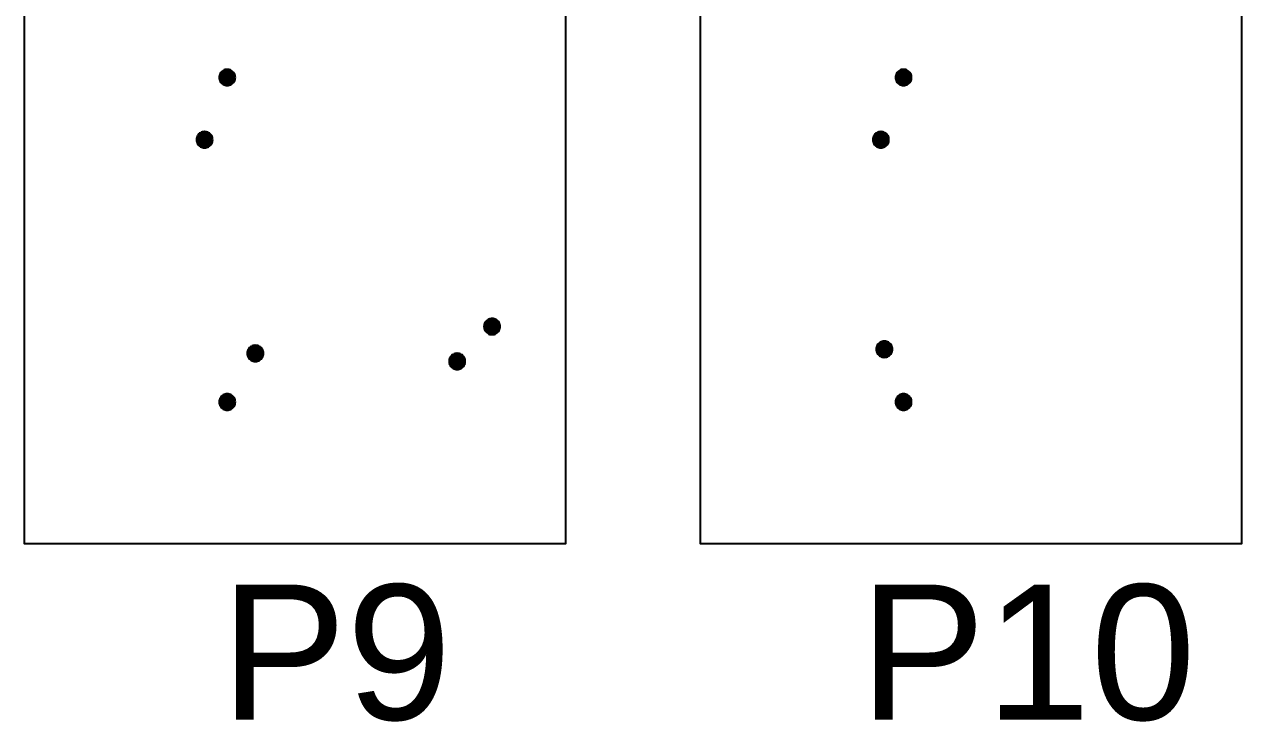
# Model space of a CAD drawing. Extents: x -2 to 177, y -6 to 16.
# Drawn here: x 153 to 162, y -5.81 to -0.66 of the extents above; entities that cross this region are included whole.
import ezdxf

# ---------------------------------------------------------------- set-up
doc = ezdxf.new("R2010")
doc.units = 0
doc.layers.get('0').update_dxf_attribs({"color": 255, "linetype": 'continuous'})
for name, color, linetype in [('Outline', 1, 'continuous'), ('P10', 100, 'continuous'), ('P9', 95, 'continuous'), ('V10', 227, 'continuous'), ('V9', 164, 'continuous')]:
    doc.layers.add(name, color=color, linetype=linetype)
doc.styles.get("Standard").update_dxf_attribs({"font": 'ARIAL.TTF'})

msp = doc.modelspace()

# ---------------------------------------------------------------- linework, layer by layer
at = {"layer": 'Outline'}
for points in [[(157, 4.5), (157, -4.5), (153, -4.5), (153, 4.5)], [(162, 4.5), (162, -4.5), (158, -4.5), (158, 4.5)]]:
    msp.add_lwpolyline(points, close=True, dxfattribs=at)
at = {"layer": 'P10'}
for points in [[(159.56, -1.05), (159.5595, -1.0422), (159.558, -1.0345), (159.5554, -1.027), (159.552, -1.02), (159.5476, -1.0135), (159.5424, -1.0076), (159.5365, -1.0024), (159.53, -0.998), (159.523, -0.9946), (159.5155, -0.992), (159.5078, -0.9905), (159.5, -0.99), (159.4922, -0.9905), (159.4845, -0.992), (159.477, -0.9946), (159.47, -0.998), (159.4635, -1.0024), (159.4576, -1.0076), (159.4524, -1.0135), (159.448, -1.02), (159.4446, -1.027), (159.442, -1.0345), (159.4405, -1.0422), (159.44, -1.05), (159.4405, -1.0578), (159.442, -1.0655), (159.4446, -1.073), (159.448, -1.08), (159.4524, -1.0865), (159.4576, -1.0924), (159.4635, -1.0976), (159.47, -1.102), (159.477, -1.1054), (159.4845, -1.108), (159.4922, -1.1095), (159.5, -1.11), (159.5078, -1.1095), (159.5155, -1.108), (159.523, -1.1054), (159.53, -1.102), (159.5365, -1.0976), (159.5424, -1.0924), (159.5476, -1.0865), (159.552, -1.08), (159.5554, -1.073), (159.558, -1.0655), (159.5595, -1.0578), (159.56, -1.05)], [(159.3924, -1.5104), (159.3919, -1.5026), (159.3904, -1.4949), (159.3878, -1.4875), (159.3844, -1.4804), (159.38, -1.4739), (159.3748, -1.468), (159.3689, -1.4628), (159.3624, -1.4585), (159.3554, -1.455), (159.3479, -1.4525), (159.3402, -1.451), (159.3324, -1.4504), (159.3246, -1.451), (159.3169, -1.4525), (159.3094, -1.455), (159.3024, -1.4585), (159.2959, -1.4628), (159.29, -1.468), (159.2848, -1.4739), (159.2804, -1.4804), (159.277, -1.4875), (159.2745, -1.4949), (159.2729, -1.5026), (159.2724, -1.5104), (159.2729, -1.5183), (159.2745, -1.526), (159.277, -1.5334), (159.2804, -1.5404), (159.2848, -1.547), (159.29, -1.5529), (159.2959, -1.5581), (159.3024, -1.5624), (159.3094, -1.5659), (159.3169, -1.5684), (159.3246, -1.5699), (159.3324, -1.5704), (159.3402, -1.5699), (159.3479, -1.5684), (159.3554, -1.5659), (159.3624, -1.5624), (159.3689, -1.5581), (159.3748, -1.5529), (159.38, -1.547), (159.3844, -1.5404), (159.3878, -1.5334), (159.3904, -1.526), (159.3919, -1.5183), (159.3924, -1.5104)], [(159.4181, -3.06), (159.4175, -3.0522), (159.416, -3.0445), (159.4135, -3.0371), (159.41, -3.03), (159.4057, -3.0235), (159.4005, -3.0176), (159.3946, -3.0124), (159.3881, -3.0081), (159.381, -3.0046), (159.3736, -3.0021), (159.3659, -3.0005), (159.3581, -3), (159.3502, -3.0005), (159.3425, -3.0021), (159.3351, -3.0046), (159.3281, -3.0081), (159.3215, -3.0124), (159.3156, -3.0176), (159.3105, -3.0235), (159.3061, -3.03), (159.3026, -3.0371), (159.3001, -3.0445), (159.2986, -3.0522), (159.2981, -3.06), (159.2986, -3.0679), (159.3001, -3.0756), (159.3026, -3.083), (159.3061, -3.09), (159.3105, -3.0966), (159.3156, -3.1025), (159.3215, -3.1076), (159.3281, -3.112), (159.3351, -3.1155), (159.3425, -3.118), (159.3502, -3.1195), (159.3581, -3.12), (159.3659, -3.1195), (159.3736, -3.118), (159.381, -3.1155), (159.3881, -3.112), (159.3946, -3.1076), (159.4005, -3.1025), (159.4057, -3.0966), (159.41, -3.09), (159.4135, -3.083), (159.416, -3.0756), (159.4175, -3.0679), (159.4181, -3.06)], [(159.56, -3.45), (159.5595, -3.4422), (159.558, -3.4345), (159.5554, -3.427), (159.552, -3.42), (159.5476, -3.4135), (159.5424, -3.4076), (159.5365, -3.4024), (159.53, -3.398), (159.523, -3.3946), (159.5155, -3.392), (159.5078, -3.3905), (159.5, -3.39), (159.4922, -3.3905), (159.4845, -3.392), (159.477, -3.3946), (159.47, -3.398), (159.4635, -3.4024), (159.4576, -3.4076), (159.4524, -3.4135), (159.448, -3.42), (159.4446, -3.427), (159.442, -3.4345), (159.4405, -3.4422), (159.44, -3.45), (159.4405, -3.4578), (159.442, -3.4655), (159.4446, -3.473), (159.448, -3.48), (159.4524, -3.4865), (159.4576, -3.4924), (159.4635, -3.4976), (159.47, -3.502), (159.477, -3.5054), (159.4845, -3.508), (159.4922, -3.5095), (159.5, -3.51), (159.5078, -3.5095), (159.5155, -3.508), (159.523, -3.5054), (159.53, -3.502), (159.5365, -3.4976), (159.5424, -3.4924), (159.5476, -3.4865), (159.552, -3.48), (159.5554, -3.473), (159.558, -3.4655), (159.5595, -3.4578), (159.56, -3.45)]]:
    msp.add_lwpolyline(points, close=True, dxfattribs=at)
at = {"layer": 'P9'}
for points in [[(154.56, -1.05), (154.5595, -1.0422), (154.558, -1.0345), (154.5554, -1.027), (154.552, -1.02), (154.5476, -1.0135), (154.5424, -1.0076), (154.5365, -1.0024), (154.53, -0.998), (154.523, -0.9946), (154.5155, -0.992), (154.5078, -0.9905), (154.5, -0.99), (154.4922, -0.9905), (154.4845, -0.992), (154.477, -0.9946), (154.47, -0.998), (154.4635, -1.0024), (154.4576, -1.0076), (154.4524, -1.0135), (154.448, -1.02), (154.4446, -1.027), (154.442, -1.0345), (154.4405, -1.0422), (154.44, -1.05), (154.4405, -1.0578), (154.442, -1.0655), (154.4446, -1.073), (154.448, -1.08), (154.4524, -1.0865), (154.4576, -1.0924), (154.4635, -1.0976), (154.47, -1.102), (154.477, -1.1054), (154.4845, -1.108), (154.4922, -1.1095), (154.5, -1.11), (154.5078, -1.1095), (154.5155, -1.108), (154.523, -1.1054), (154.53, -1.102), (154.5365, -1.0976), (154.5424, -1.0924), (154.5476, -1.0865), (154.552, -1.08), (154.5554, -1.073), (154.558, -1.0655), (154.5595, -1.0578), (154.56, -1.05)], [(154.3924, -1.5104), (154.3919, -1.5026), (154.3904, -1.4949), (154.3878, -1.4875), (154.3844, -1.4804), (154.38, -1.4739), (154.3748, -1.468), (154.3689, -1.4628), (154.3624, -1.4585), (154.3554, -1.455), (154.3479, -1.4525), (154.3402, -1.451), (154.3324, -1.4504), (154.3246, -1.451), (154.3169, -1.4525), (154.3094, -1.455), (154.3024, -1.4585), (154.2959, -1.4628), (154.29, -1.468), (154.2848, -1.4739), (154.2804, -1.4804), (154.277, -1.4875), (154.2745, -1.4949), (154.2729, -1.5026), (154.2724, -1.5104), (154.2729, -1.5183), (154.2745, -1.526), (154.277, -1.5334), (154.2804, -1.5404), (154.2848, -1.547), (154.29, -1.5529), (154.2959, -1.5581), (154.3024, -1.5624), (154.3094, -1.5659), (154.3169, -1.5684), (154.3246, -1.5699), (154.3324, -1.5704), (154.3402, -1.5699), (154.3479, -1.5684), (154.3554, -1.5659), (154.3624, -1.5624), (154.3689, -1.5581), (154.3748, -1.5529), (154.38, -1.547), (154.3844, -1.5404), (154.3878, -1.5334), (154.3904, -1.526), (154.3919, -1.5183), (154.3924, -1.5104)], [(156.5181, -2.8919), (156.5176, -2.8841), (156.516, -2.8764), (156.5135, -2.8689), (156.5101, -2.8619), (156.5057, -2.8554), (156.5005, -2.8495), (156.4946, -2.8443), (156.4881, -2.8399), (156.4811, -2.8365), (156.4736, -2.834), (156.4659, -2.8324), (156.4581, -2.8319), (156.4503, -2.8324), (156.4426, -2.834), (156.4351, -2.8365), (156.4281, -2.8399), (156.4216, -2.8443), (156.4157, -2.8495), (156.4105, -2.8554), (156.4061, -2.8619), (156.4027, -2.8689), (156.4001, -2.8764), (156.3986, -2.8841), (156.3981, -2.8919), (156.3986, -2.8997), (156.4001, -2.9074), (156.4027, -2.9149), (156.4061, -2.9219), (156.4105, -2.9284), (156.4157, -2.9343), (156.4216, -2.9395), (156.4281, -2.9439), (156.4351, -2.9473), (156.4426, -2.9499), (156.4503, -2.9514), (156.4581, -2.9519), (156.4659, -2.9514), (156.4736, -2.9499), (156.4811, -2.9473), (156.4881, -2.9439), (156.4946, -2.9395), (156.5005, -2.9343), (156.5057, -2.9284), (156.5101, -2.9219), (156.5135, -2.9149), (156.516, -2.9074), (156.5176, -2.8997), (156.5181, -2.8919)], [(154.7675, -3.0906), (154.767, -3.0828), (154.7655, -3.0751), (154.7629, -3.0676), (154.7595, -3.0606), (154.7551, -3.0541), (154.7499, -3.0482), (154.744, -3.043), (154.7375, -3.0386), (154.7305, -3.0352), (154.723, -3.0326), (154.7153, -3.0311), (154.7075, -3.0306), (154.6997, -3.0311), (154.692, -3.0326), (154.6845, -3.0352), (154.6775, -3.0386), (154.671, -3.043), (154.6651, -3.0482), (154.6599, -3.0541), (154.6555, -3.0606), (154.6521, -3.0676), (154.6495, -3.0751), (154.648, -3.0828), (154.6475, -3.0906), (154.648, -3.0984), (154.6495, -3.1061), (154.6521, -3.1136), (154.6555, -3.1206), (154.6599, -3.1271), (154.6651, -3.133), (154.671, -3.1382), (154.6775, -3.1426), (154.6845, -3.146), (154.692, -3.1486), (154.6997, -3.1501), (154.7075, -3.1506), (154.7153, -3.1501), (154.723, -3.1486), (154.7305, -3.146), (154.7375, -3.1426), (154.744, -3.1382), (154.7499, -3.133), (154.7551, -3.1271), (154.7595, -3.1206), (154.7629, -3.1136), (154.7655, -3.1061), (154.767, -3.0984), (154.7675, -3.0906)], [(156.26, -3.15), (156.2595, -3.1422), (156.258, -3.1345), (156.2554, -3.127), (156.252, -3.12), (156.2476, -3.1135), (156.2424, -3.1076), (156.2365, -3.1024), (156.23, -3.098), (156.223, -3.0946), (156.2155, -3.092), (156.2078, -3.0905), (156.2, -3.09), (156.1922, -3.0905), (156.1845, -3.092), (156.177, -3.0946), (156.17, -3.098), (156.1635, -3.1024), (156.1576, -3.1076), (156.1524, -3.1135), (156.148, -3.12), (156.1446, -3.127), (156.142, -3.1345), (156.1405, -3.1422), (156.14, -3.15), (156.1405, -3.1578), (156.142, -3.1655), (156.1446, -3.173), (156.148, -3.18), (156.1524, -3.1865), (156.1576, -3.1924), (156.1635, -3.1976), (156.17, -3.202), (156.177, -3.2054), (156.1845, -3.208), (156.1922, -3.2095), (156.2, -3.21), (156.2078, -3.2095), (156.2155, -3.208), (156.223, -3.2054), (156.23, -3.202), (156.2365, -3.1976), (156.2424, -3.1924), (156.2476, -3.1865), (156.252, -3.18), (156.2554, -3.173), (156.258, -3.1655), (156.2595, -3.1578), (156.26, -3.15)], [(154.56, -3.45), (154.5595, -3.4422), (154.558, -3.4345), (154.5554, -3.427), (154.552, -3.42), (154.5476, -3.4135), (154.5424, -3.4076), (154.5365, -3.4024), (154.53, -3.398), (154.523, -3.3946), (154.5155, -3.392), (154.5078, -3.3905), (154.5, -3.39), (154.4922, -3.3905), (154.4845, -3.392), (154.477, -3.3946), (154.47, -3.398), (154.4635, -3.4024), (154.4576, -3.4076), (154.4524, -3.4135), (154.448, -3.42), (154.4446, -3.427), (154.442, -3.4345), (154.4405, -3.4422), (154.44, -3.45), (154.4405, -3.4578), (154.442, -3.4655), (154.4446, -3.473), (154.448, -3.48), (154.4524, -3.4865), (154.4576, -3.4924), (154.4635, -3.4976), (154.47, -3.502), (154.477, -3.5054), (154.4845, -3.508), (154.4922, -3.5095), (154.5, -3.51), (154.5078, -3.5095), (154.5155, -3.508), (154.523, -3.5054), (154.53, -3.502), (154.5365, -3.4976), (154.5424, -3.4924), (154.5476, -3.4865), (154.552, -3.48), (154.5554, -3.473), (154.558, -3.4655), (154.5595, -3.4578), (154.56, -3.45)]]:
    msp.add_lwpolyline(points, close=True, dxfattribs=at)
at = {"layer": 'V10'}
for points in [[(159.55, -1.05), (159.5496, -1.0435), (159.5483, -1.0371), (159.5462, -1.0309), (159.5433, -1.025), (159.5397, -1.0196), (159.5354, -1.0146), (159.5304, -1.0103), (159.525, -1.0067), (159.5191, -1.0038), (159.5129, -1.0017), (159.5065, -1.0004), (159.5, -1), (159.4935, -1.0004), (159.4871, -1.0017), (159.4809, -1.0038), (159.475, -1.0067), (159.4696, -1.0103), (159.4646, -1.0146), (159.4603, -1.0196), (159.4567, -1.025), (159.4538, -1.0309), (159.4517, -1.0371), (159.4504, -1.0435), (159.45, -1.05), (159.4504, -1.0565), (159.4517, -1.0629), (159.4538, -1.0691), (159.4567, -1.075), (159.4603, -1.0804), (159.4646, -1.0854), (159.4696, -1.0897), (159.475, -1.0933), (159.4809, -1.0962), (159.4871, -1.0983), (159.4935, -1.0996), (159.5, -1.1), (159.5065, -1.0996), (159.5129, -1.0983), (159.5191, -1.0962), (159.525, -1.0933), (159.5304, -1.0897), (159.5354, -1.0854), (159.5397, -1.0804), (159.5433, -1.075), (159.5462, -1.0691), (159.5483, -1.0629), (159.5496, -1.0565), (159.55, -1.05)], [(159.3824, -1.5104), (159.382, -1.5039), (159.3807, -1.4975), (159.3786, -1.4913), (159.3757, -1.4854), (159.3721, -1.48), (159.3678, -1.4751), (159.3628, -1.4708), (159.3574, -1.4671), (159.3515, -1.4643), (159.3454, -1.4622), (159.3389, -1.4609), (159.3324, -1.4604), (159.3259, -1.4609), (159.3195, -1.4622), (159.3133, -1.4643), (159.3074, -1.4671), (159.302, -1.4708), (159.2971, -1.4751), (159.2927, -1.48), (159.2891, -1.4854), (159.2862, -1.4913), (159.2841, -1.4975), (159.2828, -1.5039), (159.2824, -1.5104), (159.2828, -1.517), (159.2841, -1.5234), (159.2862, -1.5296), (159.2891, -1.5354), (159.2927, -1.5409), (159.2971, -1.5458), (159.302, -1.5501), (159.3074, -1.5538), (159.3133, -1.5566), (159.3195, -1.5587), (159.3259, -1.56), (159.3324, -1.5604), (159.3389, -1.56), (159.3454, -1.5587), (159.3515, -1.5566), (159.3574, -1.5538), (159.3628, -1.5501), (159.3678, -1.5458), (159.3721, -1.5409), (159.3757, -1.5354), (159.3786, -1.5296), (159.3807, -1.5234), (159.382, -1.517), (159.3824, -1.5104)], [(159.4081, -3.06), (159.4076, -3.0535), (159.4064, -3.0471), (159.4043, -3.0409), (159.4014, -3.035), (159.3977, -3.0296), (159.3934, -3.0247), (159.3885, -3.0204), (159.3831, -3.0167), (159.3772, -3.0138), (159.371, -3.0117), (159.3646, -3.0105), (159.3581, -3.01), (159.3515, -3.0105), (159.3451, -3.0117), (159.3389, -3.0138), (159.3331, -3.0167), (159.3276, -3.0204), (159.3227, -3.0247), (159.3184, -3.0296), (159.3148, -3.035), (159.3119, -3.0409), (159.3098, -3.0471), (159.3085, -3.0535), (159.3081, -3.06), (159.3085, -3.0666), (159.3098, -3.073), (159.3119, -3.0792), (159.3148, -3.085), (159.3184, -3.0905), (159.3227, -3.0954), (159.3276, -3.0997), (159.3331, -3.1033), (159.3389, -3.1062), (159.3451, -3.1083), (159.3515, -3.1096), (159.3581, -3.11), (159.3646, -3.1096), (159.371, -3.1083), (159.3772, -3.1062), (159.3831, -3.1033), (159.3885, -3.0997), (159.3934, -3.0954), (159.3977, -3.0905), (159.4014, -3.085), (159.4043, -3.0792), (159.4064, -3.073), (159.4076, -3.0666), (159.4081, -3.06)], [(159.55, -3.45), (159.5496, -3.4435), (159.5483, -3.4371), (159.5462, -3.4309), (159.5433, -3.425), (159.5397, -3.4196), (159.5354, -3.4146), (159.5304, -3.4103), (159.525, -3.4067), (159.5191, -3.4038), (159.5129, -3.4017), (159.5065, -3.4004), (159.5, -3.4), (159.4935, -3.4004), (159.4871, -3.4017), (159.4809, -3.4038), (159.475, -3.4067), (159.4696, -3.4103), (159.4646, -3.4146), (159.4603, -3.4196), (159.4567, -3.425), (159.4538, -3.4309), (159.4517, -3.4371), (159.4504, -3.4435), (159.45, -3.45), (159.4504, -3.4565), (159.4517, -3.4629), (159.4538, -3.4691), (159.4567, -3.475), (159.4603, -3.4804), (159.4646, -3.4854), (159.4696, -3.4897), (159.475, -3.4933), (159.4809, -3.4962), (159.4871, -3.4983), (159.4935, -3.4996), (159.5, -3.5), (159.5065, -3.4996), (159.5129, -3.4983), (159.5191, -3.4962), (159.525, -3.4933), (159.5304, -3.4897), (159.5354, -3.4854), (159.5397, -3.4804), (159.5433, -3.475), (159.5462, -3.4691), (159.5483, -3.4629), (159.5496, -3.4565), (159.55, -3.45)]]:
    msp.add_lwpolyline(points, close=True, dxfattribs=at)
for points in [[(159.4538, -1.0309), (159.45, -1.05), (159.5, -1.05)], [(159.45, -1.05), (159.4538, -1.0691), (159.5, -1.05)], [(159.4646, -1.0146), (159.4538, -1.0309), (159.5, -1.05)], [(159.4538, -1.0691), (159.4646, -1.0854), (159.5, -1.05)], [(159.4809, -1.0038), (159.4646, -1.0146), (159.5, -1.05)], [(159.4646, -1.0854), (159.4809, -1.0962), (159.5, -1.05)], [(159.5, -1), (159.4809, -1.0038), (159.5, -1.05)], [(159.4809, -1.0962), (159.5, -1.1), (159.5, -1.05)], [(159.5191, -1.0038), (159.5, -1), (159.5, -1.05)], [(159.5354, -1.0146), (159.5191, -1.0038), (159.5, -1.05)], [(159.5462, -1.0309), (159.5354, -1.0146), (159.5, -1.05)], [(159.55, -1.05), (159.5462, -1.0309), (159.5, -1.05)], [(159.5, -1.1), (159.5191, -1.0962), (159.5, -1.05)], [(159.5191, -1.0962), (159.5354, -1.0854), (159.5, -1.05)], [(159.5354, -1.0854), (159.5462, -1.0691), (159.5, -1.05)], [(159.5462, -1.0691), (159.55, -1.05), (159.5, -1.05)], [(159.2862, -1.4913), (159.2824, -1.5104), (159.3324, -1.5104)], [(159.2824, -1.5104), (159.2862, -1.5296), (159.3324, -1.5104)], [(159.2971, -1.4751), (159.2862, -1.4913), (159.3324, -1.5104)], [(159.2862, -1.5296), (159.2971, -1.5458), (159.3324, -1.5104)], [(159.3133, -1.4643), (159.2971, -1.4751), (159.3324, -1.5104)], [(159.2971, -1.5458), (159.3133, -1.5566), (159.3324, -1.5104)], [(159.3324, -1.4604), (159.3133, -1.4643), (159.3324, -1.5104)], [(159.3133, -1.5566), (159.3324, -1.5604), (159.3324, -1.5104)], [(159.3515, -1.4643), (159.3324, -1.4604), (159.3324, -1.5104)], [(159.3678, -1.4751), (159.3515, -1.4643), (159.3324, -1.5104)], [(159.3786, -1.4913), (159.3678, -1.4751), (159.3324, -1.5104)], [(159.3824, -1.5104), (159.3786, -1.4913), (159.3324, -1.5104)], [(159.3324, -1.5604), (159.3515, -1.5566), (159.3324, -1.5104)], [(159.3515, -1.5566), (159.3678, -1.5458), (159.3324, -1.5104)], [(159.3678, -1.5458), (159.3786, -1.5296), (159.3324, -1.5104)], [(159.3786, -1.5296), (159.3824, -1.5104), (159.3324, -1.5104)], [(159.3119, -3.0409), (159.3081, -3.06), (159.3581, -3.06)], [(159.3227, -3.0247), (159.3119, -3.0409), (159.3581, -3.06)], [(159.3389, -3.0138), (159.3227, -3.0247), (159.3581, -3.06)], [(159.3581, -3.01), (159.3389, -3.0138), (159.3581, -3.06)], [(159.3772, -3.0138), (159.3581, -3.01), (159.3581, -3.06)], [(159.3934, -3.0247), (159.3772, -3.0138), (159.3581, -3.06)], [(159.4043, -3.0409), (159.3934, -3.0247), (159.3581, -3.06)], [(159.4081, -3.06), (159.4043, -3.0409), (159.3581, -3.06)], [(159.3081, -3.06), (159.3119, -3.0792), (159.3581, -3.06)], [(159.3119, -3.0792), (159.3227, -3.0954), (159.3581, -3.06)], [(159.3227, -3.0954), (159.3389, -3.1062), (159.3581, -3.06)], [(159.3389, -3.1062), (159.3581, -3.11), (159.3581, -3.06)], [(159.3581, -3.11), (159.3772, -3.1062), (159.3581, -3.06)], [(159.3772, -3.1062), (159.3934, -3.0954), (159.3581, -3.06)], [(159.3934, -3.0954), (159.4043, -3.0792), (159.3581, -3.06)], [(159.4043, -3.0792), (159.4081, -3.06), (159.3581, -3.06)], [(159.4646, -3.4146), (159.4538, -3.4309), (159.5, -3.45)], [(159.4809, -3.4038), (159.4646, -3.4146), (159.5, -3.45)], [(159.5, -3.4), (159.4809, -3.4038), (159.5, -3.45)], [(159.5191, -3.4038), (159.5, -3.4), (159.5, -3.45)], [(159.5354, -3.4146), (159.5191, -3.4038), (159.5, -3.45)], [(159.5462, -3.4309), (159.5354, -3.4146), (159.5, -3.45)], [(159.4538, -3.4309), (159.45, -3.45), (159.5, -3.45)], [(159.45, -3.45), (159.4538, -3.4691), (159.5, -3.45)], [(159.4538, -3.4691), (159.4646, -3.4854), (159.5, -3.45)], [(159.4646, -3.4854), (159.4809, -3.4962), (159.5, -3.45)], [(159.4809, -3.4962), (159.5, -3.5), (159.5, -3.45)], [(159.55, -3.45), (159.5462, -3.4309), (159.5, -3.45)], [(159.5, -3.5), (159.5191, -3.4962), (159.5, -3.45)], [(159.5191, -3.4962), (159.5354, -3.4854), (159.5, -3.45)], [(159.5354, -3.4854), (159.5462, -3.4691), (159.5, -3.45)], [(159.5462, -3.4691), (159.55, -3.45), (159.5, -3.45)]]:
    msp.add_solid(points, dxfattribs=at)
at = {"layer": 'V9'}
for points in [[(154.55, -1.05), (154.5496, -1.0435), (154.5483, -1.0371), (154.5462, -1.0309), (154.5433, -1.025), (154.5397, -1.0196), (154.5354, -1.0146), (154.5304, -1.0103), (154.525, -1.0067), (154.5191, -1.0038), (154.5129, -1.0017), (154.5065, -1.0004), (154.5, -1), (154.4935, -1.0004), (154.4871, -1.0017), (154.4809, -1.0038), (154.475, -1.0067), (154.4696, -1.0103), (154.4646, -1.0146), (154.4603, -1.0196), (154.4567, -1.025), (154.4538, -1.0309), (154.4517, -1.0371), (154.4504, -1.0435), (154.45, -1.05), (154.4504, -1.0565), (154.4517, -1.0629), (154.4538, -1.0691), (154.4567, -1.075), (154.4603, -1.0804), (154.4646, -1.0854), (154.4696, -1.0897), (154.475, -1.0933), (154.4809, -1.0962), (154.4871, -1.0983), (154.4935, -1.0996), (154.5, -1.1), (154.5065, -1.0996), (154.5129, -1.0983), (154.5191, -1.0962), (154.525, -1.0933), (154.5304, -1.0897), (154.5354, -1.0854), (154.5397, -1.0804), (154.5433, -1.075), (154.5462, -1.0691), (154.5483, -1.0629), (154.5496, -1.0565), (154.55, -1.05)], [(154.3824, -1.5104), (154.382, -1.5039), (154.3807, -1.4975), (154.3786, -1.4913), (154.3757, -1.4854), (154.3721, -1.48), (154.3678, -1.4751), (154.3628, -1.4708), (154.3574, -1.4671), (154.3515, -1.4643), (154.3454, -1.4622), (154.3389, -1.4609), (154.3324, -1.4604), (154.3259, -1.4609), (154.3195, -1.4622), (154.3133, -1.4643), (154.3074, -1.4671), (154.302, -1.4708), (154.2971, -1.4751), (154.2927, -1.48), (154.2891, -1.4854), (154.2862, -1.4913), (154.2841, -1.4975), (154.2828, -1.5039), (154.2824, -1.5104), (154.2828, -1.517), (154.2841, -1.5234), (154.2862, -1.5296), (154.2891, -1.5354), (154.2927, -1.5409), (154.2971, -1.5458), (154.302, -1.5501), (154.3074, -1.5538), (154.3133, -1.5566), (154.3195, -1.5587), (154.3259, -1.56), (154.3324, -1.5604), (154.3389, -1.56), (154.3454, -1.5587), (154.3515, -1.5566), (154.3574, -1.5538), (154.3628, -1.5501), (154.3678, -1.5458), (154.3721, -1.5409), (154.3757, -1.5354), (154.3786, -1.5296), (154.3807, -1.5234), (154.382, -1.517), (154.3824, -1.5104)], [(156.5081, -2.8919), (156.5077, -2.8854), (156.5064, -2.879), (156.5043, -2.8728), (156.5014, -2.8669), (156.4978, -2.8615), (156.4934, -2.8566), (156.4885, -2.8522), (156.4831, -2.8486), (156.4772, -2.8457), (156.471, -2.8436), (156.4646, -2.8423), (156.4581, -2.8419), (156.4516, -2.8423), (156.4452, -2.8436), (156.439, -2.8457), (156.4331, -2.8486), (156.4277, -2.8522), (156.4227, -2.8566), (156.4184, -2.8615), (156.4148, -2.8669), (156.4119, -2.8728), (156.4098, -2.879), (156.4085, -2.8854), (156.4081, -2.8919), (156.4085, -2.8984), (156.4098, -2.9048), (156.4119, -2.911), (156.4148, -2.9169), (156.4184, -2.9223), (156.4227, -2.9273), (156.4277, -2.9316), (156.4331, -2.9352), (156.439, -2.9381), (156.4452, -2.9402), (156.4516, -2.9415), (156.4581, -2.9419), (156.4646, -2.9415), (156.471, -2.9402), (156.4772, -2.9381), (156.4831, -2.9352), (156.4885, -2.9316), (156.4934, -2.9273), (156.4978, -2.9223), (156.5014, -2.9169), (156.5043, -2.911), (156.5064, -2.9048), (156.5077, -2.8984), (156.5081, -2.8919)], [(154.7575, -3.0906), (154.7571, -3.0841), (154.7558, -3.0777), (154.7537, -3.0715), (154.7508, -3.0656), (154.7472, -3.0602), (154.7429, -3.0552), (154.7379, -3.0509), (154.7325, -3.0473), (154.7266, -3.0444), (154.7204, -3.0423), (154.714, -3.041), (154.7075, -3.0406), (154.701, -3.041), (154.6946, -3.0423), (154.6884, -3.0444), (154.6825, -3.0473), (154.6771, -3.0509), (154.6721, -3.0552), (154.6678, -3.0602), (154.6642, -3.0656), (154.6613, -3.0715), (154.6592, -3.0777), (154.6579, -3.0841), (154.6575, -3.0906), (154.6579, -3.0971), (154.6592, -3.1035), (154.6613, -3.1097), (154.6642, -3.1156), (154.6678, -3.121), (154.6721, -3.126), (154.6771, -3.1303), (154.6825, -3.1339), (154.6884, -3.1368), (154.6946, -3.1389), (154.701, -3.1402), (154.7075, -3.1406), (154.714, -3.1402), (154.7204, -3.1389), (154.7266, -3.1368), (154.7325, -3.1339), (154.7379, -3.1303), (154.7429, -3.126), (154.7472, -3.121), (154.7508, -3.1156), (154.7537, -3.1097), (154.7558, -3.1035), (154.7571, -3.0971), (154.7575, -3.0906)], [(156.25, -3.15), (156.2496, -3.1435), (156.2483, -3.1371), (156.2462, -3.1309), (156.2433, -3.125), (156.2397, -3.1196), (156.2354, -3.1146), (156.2304, -3.1103), (156.225, -3.1067), (156.2191, -3.1038), (156.2129, -3.1017), (156.2065, -3.1004), (156.2, -3.1), (156.1935, -3.1004), (156.1871, -3.1017), (156.1809, -3.1038), (156.175, -3.1067), (156.1696, -3.1103), (156.1646, -3.1146), (156.1603, -3.1196), (156.1567, -3.125), (156.1538, -3.1309), (156.1517, -3.1371), (156.1504, -3.1435), (156.15, -3.15), (156.1504, -3.1565), (156.1517, -3.1629), (156.1538, -3.1691), (156.1567, -3.175), (156.1603, -3.1804), (156.1646, -3.1854), (156.1696, -3.1897), (156.175, -3.1933), (156.1809, -3.1962), (156.1871, -3.1983), (156.1935, -3.1996), (156.2, -3.2), (156.2065, -3.1996), (156.2129, -3.1983), (156.2191, -3.1962), (156.225, -3.1933), (156.2304, -3.1897), (156.2354, -3.1854), (156.2397, -3.1804), (156.2433, -3.175), (156.2462, -3.1691), (156.2483, -3.1629), (156.2496, -3.1565), (156.25, -3.15)], [(154.55, -3.45), (154.5496, -3.4435), (154.5483, -3.4371), (154.5462, -3.4309), (154.5433, -3.425), (154.5397, -3.4196), (154.5354, -3.4146), (154.5304, -3.4103), (154.525, -3.4067), (154.5191, -3.4038), (154.5129, -3.4017), (154.5065, -3.4004), (154.5, -3.4), (154.4935, -3.4004), (154.4871, -3.4017), (154.4809, -3.4038), (154.475, -3.4067), (154.4696, -3.4103), (154.4646, -3.4146), (154.4603, -3.4196), (154.4567, -3.425), (154.4538, -3.4309), (154.4517, -3.4371), (154.4504, -3.4435), (154.45, -3.45), (154.4504, -3.4565), (154.4517, -3.4629), (154.4538, -3.4691), (154.4567, -3.475), (154.4603, -3.4804), (154.4646, -3.4854), (154.4696, -3.4897), (154.475, -3.4933), (154.4809, -3.4962), (154.4871, -3.4983), (154.4935, -3.4996), (154.5, -3.5), (154.5065, -3.4996), (154.5129, -3.4983), (154.5191, -3.4962), (154.525, -3.4933), (154.5304, -3.4897), (154.5354, -3.4854), (154.5397, -3.4804), (154.5433, -3.475), (154.5462, -3.4691), (154.5483, -3.4629), (154.5496, -3.4565), (154.55, -3.45)]]:
    msp.add_lwpolyline(points, close=True, dxfattribs=at)
for points in [[(154.4538, -1.0309), (154.45, -1.05), (154.5, -1.05)], [(154.45, -1.05), (154.4538, -1.0691), (154.5, -1.05)], [(154.4646, -1.0146), (154.4538, -1.0309), (154.5, -1.05)], [(154.4538, -1.0691), (154.4646, -1.0854), (154.5, -1.05)], [(154.4809, -1.0038), (154.4646, -1.0146), (154.5, -1.05)], [(154.4646, -1.0854), (154.4809, -1.0962), (154.5, -1.05)], [(154.5, -1), (154.4809, -1.0038), (154.5, -1.05)], [(154.4809, -1.0962), (154.5, -1.1), (154.5, -1.05)], [(154.5191, -1.0038), (154.5, -1), (154.5, -1.05)], [(154.5354, -1.0146), (154.5191, -1.0038), (154.5, -1.05)], [(154.5462, -1.0309), (154.5354, -1.0146), (154.5, -1.05)], [(154.55, -1.05), (154.5462, -1.0309), (154.5, -1.05)], [(154.5, -1.1), (154.5191, -1.0962), (154.5, -1.05)], [(154.5191, -1.0962), (154.5354, -1.0854), (154.5, -1.05)], [(154.5354, -1.0854), (154.5462, -1.0691), (154.5, -1.05)], [(154.5462, -1.0691), (154.55, -1.05), (154.5, -1.05)], [(154.2862, -1.4913), (154.2824, -1.5104), (154.3324, -1.5104)], [(154.2824, -1.5104), (154.2862, -1.5296), (154.3324, -1.5104)], [(154.2971, -1.4751), (154.2862, -1.4913), (154.3324, -1.5104)], [(154.2862, -1.5296), (154.2971, -1.5458), (154.3324, -1.5104)], [(154.3133, -1.4643), (154.2971, -1.4751), (154.3324, -1.5104)], [(154.2971, -1.5458), (154.3133, -1.5566), (154.3324, -1.5104)], [(154.3324, -1.4604), (154.3133, -1.4643), (154.3324, -1.5104)], [(154.3133, -1.5566), (154.3324, -1.5604), (154.3324, -1.5104)], [(154.3515, -1.4643), (154.3324, -1.4604), (154.3324, -1.5104)], [(154.3678, -1.4751), (154.3515, -1.4643), (154.3324, -1.5104)], [(154.3786, -1.4913), (154.3678, -1.4751), (154.3324, -1.5104)], [(154.3824, -1.5104), (154.3786, -1.4913), (154.3324, -1.5104)], [(154.3324, -1.5604), (154.3515, -1.5566), (154.3324, -1.5104)], [(154.3515, -1.5566), (154.3678, -1.5458), (154.3324, -1.5104)], [(154.3678, -1.5458), (154.3786, -1.5296), (154.3324, -1.5104)], [(154.3786, -1.5296), (154.3824, -1.5104), (154.3324, -1.5104)], [(156.4119, -2.8728), (156.4081, -2.8919), (156.4581, -2.8919)], [(156.4227, -2.8566), (156.4119, -2.8728), (156.4581, -2.8919)], [(156.439, -2.8457), (156.4227, -2.8566), (156.4581, -2.8919)], [(156.4581, -2.8419), (156.439, -2.8457), (156.4581, -2.8919)], [(156.4772, -2.8457), (156.4581, -2.8419), (156.4581, -2.8919)], [(156.4934, -2.8566), (156.4772, -2.8457), (156.4581, -2.8919)], [(156.5043, -2.8728), (156.4934, -2.8566), (156.4581, -2.8919)], [(156.5081, -2.8919), (156.5043, -2.8728), (156.4581, -2.8919)], [(156.4081, -2.8919), (156.4119, -2.911), (156.4581, -2.8919)], [(156.4119, -2.911), (156.4227, -2.9273), (156.4581, -2.8919)], [(156.4227, -2.9273), (156.439, -2.9381), (156.4581, -2.8919)], [(156.439, -2.9381), (156.4581, -2.9419), (156.4581, -2.8919)], [(156.4581, -2.9419), (156.4772, -2.9381), (156.4581, -2.8919)], [(156.4772, -2.9381), (156.4934, -2.9273), (156.4581, -2.8919)], [(156.4934, -2.9273), (156.5043, -2.911), (156.4581, -2.8919)], [(156.5043, -2.911), (156.5081, -2.8919), (156.4581, -2.8919)], [(154.6721, -3.0552), (154.6613, -3.0715), (154.7075, -3.0906)], [(154.6884, -3.0444), (154.6721, -3.0552), (154.7075, -3.0906)], [(154.7075, -3.0406), (154.6884, -3.0444), (154.7075, -3.0906)], [(154.7266, -3.0444), (154.7075, -3.0406), (154.7075, -3.0906)], [(154.7429, -3.0552), (154.7266, -3.0444), (154.7075, -3.0906)], [(154.7537, -3.0715), (154.7429, -3.0552), (154.7075, -3.0906)], [(154.6613, -3.0715), (154.6575, -3.0906), (154.7075, -3.0906)], [(154.6575, -3.0906), (154.6613, -3.1097), (154.7075, -3.0906)], [(154.6613, -3.1097), (154.6721, -3.126), (154.7075, -3.0906)], [(154.6721, -3.126), (154.6884, -3.1368), (154.7075, -3.0906)], [(154.6884, -3.1368), (154.7075, -3.1406), (154.7075, -3.0906)], [(154.7575, -3.0906), (154.7537, -3.0715), (154.7075, -3.0906)], [(154.7075, -3.1406), (154.7266, -3.1368), (154.7075, -3.0906)], [(154.7266, -3.1368), (154.7429, -3.126), (154.7075, -3.0906)], [(154.7429, -3.126), (154.7537, -3.1097), (154.7075, -3.0906)], [(154.7537, -3.1097), (154.7575, -3.0906), (154.7075, -3.0906)], [(156.1538, -3.1309), (156.15, -3.15), (156.2, -3.15)], [(156.1646, -3.1146), (156.1538, -3.1309), (156.2, -3.15)], [(156.1809, -3.1038), (156.1646, -3.1146), (156.2, -3.15)], [(156.2, -3.1), (156.1809, -3.1038), (156.2, -3.15)], [(156.2191, -3.1038), (156.2, -3.1), (156.2, -3.15)], [(156.2354, -3.1146), (156.2191, -3.1038), (156.2, -3.15)], [(156.2462, -3.1309), (156.2354, -3.1146), (156.2, -3.15)], [(156.25, -3.15), (156.2462, -3.1309), (156.2, -3.15)], [(156.15, -3.15), (156.1538, -3.1691), (156.2, -3.15)], [(156.1538, -3.1691), (156.1646, -3.1854), (156.2, -3.15)], [(156.1646, -3.1854), (156.1809, -3.1962), (156.2, -3.15)], [(156.1809, -3.1962), (156.2, -3.2), (156.2, -3.15)], [(156.2, -3.2), (156.2191, -3.1962), (156.2, -3.15)], [(156.2191, -3.1962), (156.2354, -3.1854), (156.2, -3.15)], [(156.2354, -3.1854), (156.2462, -3.1691), (156.2, -3.15)], [(156.2462, -3.1691), (156.25, -3.15), (156.2, -3.15)], [(154.4646, -3.4146), (154.4538, -3.4309), (154.5, -3.45)], [(154.4809, -3.4038), (154.4646, -3.4146), (154.5, -3.45)], [(154.5, -3.4), (154.4809, -3.4038), (154.5, -3.45)], [(154.5191, -3.4038), (154.5, -3.4), (154.5, -3.45)], [(154.5354, -3.4146), (154.5191, -3.4038), (154.5, -3.45)], [(154.5462, -3.4309), (154.5354, -3.4146), (154.5, -3.45)], [(154.4538, -3.4309), (154.45, -3.45), (154.5, -3.45)], [(154.45, -3.45), (154.4538, -3.4691), (154.5, -3.45)], [(154.4538, -3.4691), (154.4646, -3.4854), (154.5, -3.45)], [(154.4646, -3.4854), (154.4809, -3.4962), (154.5, -3.45)], [(154.4809, -3.4962), (154.5, -3.5), (154.5, -3.45)], [(154.55, -3.45), (154.5462, -3.4309), (154.5, -3.45)], [(154.5, -3.5), (154.5191, -3.4962), (154.5, -3.45)], [(154.5191, -3.4962), (154.5354, -3.4854), (154.5, -3.45)], [(154.5354, -3.4854), (154.5462, -3.4691), (154.5, -3.45)], [(154.5462, -3.4691), (154.55, -3.45), (154.5, -3.45)]]:
    msp.add_solid(points, dxfattribs=at)

# ---------------------------------------------------------------- texts
for s, p in [('P9', (154.45, -5.8)), ('P10', (159.175, -5.8))]:
    msp.add_text(s, height=1).set_placement(p)

doc.saveas('drawing.dxf')
